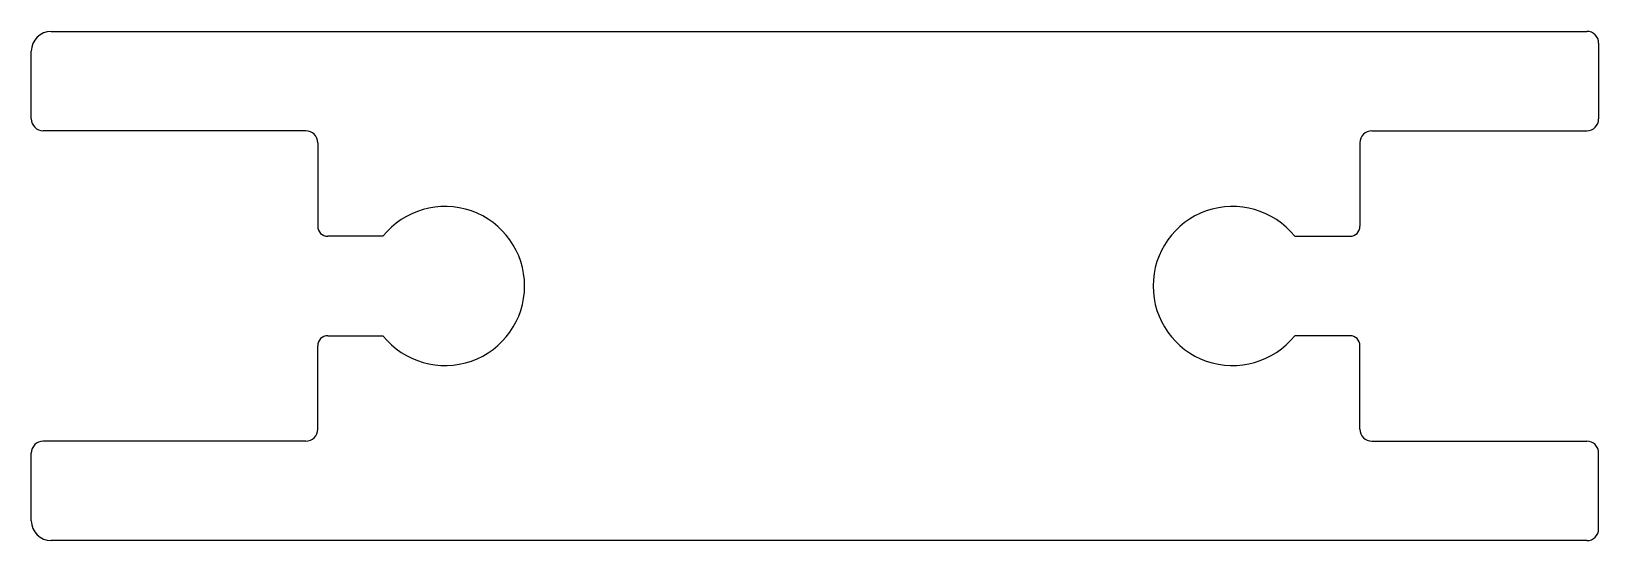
# Model space of a CAD drawing. Extents: x 899.8 to 939.2, y 613.6 to 626.4.
import ezdxf

# ---------------------------------------------------------------- set-up
doc = ezdxf.new("R2010")
doc.units = 0
doc.layers.get('0').update_dxf_attribs({"linetype": 'CONTINUOUS'})

msp = doc.modelspace()

# ---------------------------------------------------------------- linework, layer by layer
for p, q in [((900.326, 626.422), (938.926, 626.422)), ((939.226, 626.122), (939.226, 624.222)), ((899.826, 624.222), (899.826, 625.922)), ((906.726, 623.922), (900.126, 623.922)), ((933.526, 623.922), (938.926, 623.922)), ((907.026, 623.622), (907.026, 621.522)), ((933.226, 623.622), (933.226, 621.522)), ((908.665, 621.272), (907.276, 621.272)), ((931.588, 621.272), (932.976, 621.272)), ((907.276, 618.772), (908.665, 618.772)), ((932.976, 618.772), (931.588, 618.772)), ((907.026, 616.422), (907.026, 618.522)), ((933.226, 616.422), (933.226, 618.522)), ((906.726, 616.122), (900.126, 616.122)), ((933.526, 616.122), (938.926, 616.122)), ((899.826, 614.122), (899.826, 615.822)), ((939.226, 613.922), (939.226, 615.822)), ((938.926, 613.622), (900.326, 613.622))]:
    msp.add_line(p, q)
for centre, radius, start, end in [((900.326, 625.922), 0.5, 90, 180), ((938.926, 626.122), 0.3, 360, 90), ((900.126, 624.222), 0.3, 180, 270), ((938.926, 624.222), 0.3, 270, 360), ((906.726, 623.622), 0.3, 360, 90), ((933.526, 623.622), 0.3, 90, 180), ((910.226, 620.022), 2, 218.6822, 141.3178), ((930.026, 620.022), 2, 38.6822, 321.3178), ((907.276, 621.522), 0.25, 180, 270), ((932.976, 621.522), 0.25, 270, 360), ((907.276, 618.522), 0.25, 90, 180), ((932.976, 618.522), 0.25, 360, 90), ((906.726, 616.422), 0.3, 270, 0), ((933.526, 616.422), 0.3, 180, 270), ((900.126, 615.822), 0.3, 90, 180), ((938.926, 615.822), 0.3, 0, 90), ((900.326, 614.122), 0.5, 180, 270), ((938.926, 613.922), 0.3, 270, 0)]:
    msp.add_arc(centre, radius, start, end)

doc.saveas('drawing.dxf')
